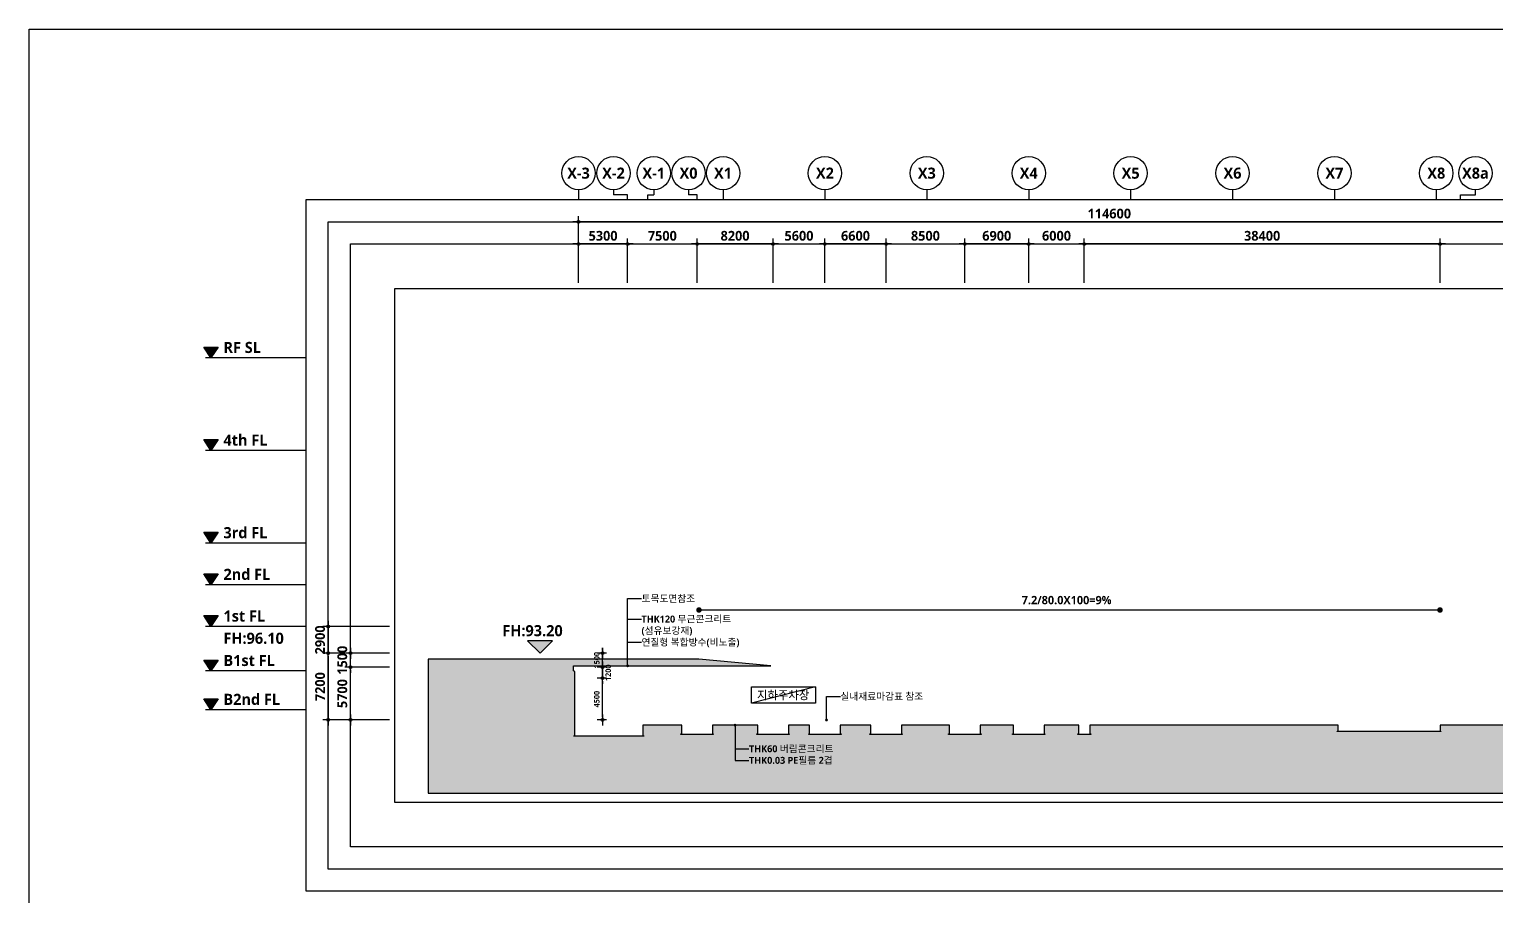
# Model space of a CAD drawing. Header units: millimetres. Extents: x 0 to 190005487, y 0 to 455456909.
# Drawn here: x 0 to 158296, y 84643 to 178200 of the extents above; entities that cross this region are included whole.
import ezdxf
from ezdxf.enums import TextEntityAlignment as Align

# ---------------------------------------------------------------- set-up
doc = ezdxf.new("R2010")
doc.units = ezdxf.units.MM
doc.header["$LTSCALE"] = 400
doc.header["$MEASUREMENT"] = 0
doc.header["$PDSIZE"] = -10
doc.layers.get('0').update_dxf_attribs({"linetype": 'CONTINUOUS'})
doc.layers.get('Defpoints').update_dxf_attribs({"color": 153, "linetype": 'CONTINUOUS'})
for name, color, linetype in [('A-ANNO-GRA1', 7, 'CONTINUOUS'), ('A-ANNO-TEXT1', 7, 'CONTINUOUS'), ('A-ANNO-TEXT2', 3, 'CONTINUOUS'), ('A-ST-AXIS-BUB', 7, 'CONTINUOUS'), ('A-ST-AXIS-DIM', 7, 'CONTINUOUS'), ('AA-XXXX-TXT2', 3, 'CONTINUOUS'), ('elev', 8, 'CONTINUOUS'), ('X-SEC-종$0$A-ST-AXIS-BUB', 7, 'CONTINUOUS')]:
    doc.layers.add(name, color=color, linetype=linetype)
doc.layers.add('Defpoint', color=161, linetype='CONTINUOUS', plot=False)
doc.styles.add('SH_대대리576', font='NanumGothicBold.ttf')
doc.dimstyles.new('SHP 100', dxfattribs={"dimscale": 300, "dimtxt": 2, "dimasz": 1, "dimexe": 2, "dimexo": 2, "dimgap": 1, "dimtad": 1, "dimdec": 0, "dimzin": 0, "dimdsep": 46, "dimtxsty": 'SH_대대리576', "dimblk": 'DIMDOT', "dimcen": 0.09, "dimclrt": 3, "dimadec": 0, "dimazin": 1, "dimtfac": 1, "dimtdec": 0, "dimtix": 1, "dimtmove": 2, "dimatfit": 0, "dimldrblk": 'DIMDOT', "dimfxl": 1, "dimtfillclr": 3, "dimtolj": 1, "dimtzin": 0, "dimarcsym": 0})
doc.dimstyles.new('SHP 600', dxfattribs={"dimscale": 300, "dimtxt": 3.5, "dimasz": 1, "dimexe": 2, "dimexo": 2, "dimgap": 1, "dimtad": 1, "dimdec": 0, "dimzin": 0, "dimdsep": 46, "dimtxsty": 'SH_대대리576', "dimblk": 'DIMDOT', "dimcen": 0.09, "dimclrd": 256, "dimclre": 256, "dimclrt": 3, "dimadec": 0, "dimazin": 1, "dimtfac": 1, "dimtdec": 0, "dimtix": 1, "dimtmove": 2, "dimatfit": 0, "dimldrblk": 'DIMDOT', "dimfxl": 1, "dimtfillclr": 3, "dimtolj": 1, "dimtzin": 0, "dimlwd": -1, "dimlwe": -1, "dimarcsym": 0})

# ---------------------------------------------------------------- blocks, each defined once
blk = doc.blocks.new('DIMDOT')
at = {"color": 0}
blk.add_line((-2, 0), (2, 0), dxfattribs=at)
for radius in [0.5, 0.25]:
    blk.add_circle((0, 0), radius, dxfattribs=at)
blk = doc.blocks.new('*D1411')
at = {"layer": 'A-ST-AXIS-DIM'}
for p, q in [((59287, 150817), (59287, 158017)), ((173587, 157417), (59587, 157417)), ((173887, 150817), (173887, 158017))]:
    blk.add_line(p, q, dxfattribs=at)
at = {"layer": 'Defpoints', "color": 0}
for p in [(59287, 157417), (59287, 150217), (173887, 150217)]:
    blk.add_point(p, dxfattribs=at)
at = {"layer": 'A-ST-AXIS-DIM', "linetype": 'ByBlock', "xscale": 300, "yscale": 300, "zscale": 300, "rotation": 180}
blk.add_blockref('DIMDOT', (59287, 157417), dxfattribs=at)
at = {"layer": 'A-ST-AXIS-DIM', "linetype": 'ByBlock', "xscale": 300, "yscale": 300, "zscale": 300}
blk.add_blockref('DIMDOT', (173887, 157417), dxfattribs=at)
at = {"layer": 'A-ST-AXIS-DIM', "color": 3, "insert": (116587, 158297), "char_height": 1050, "attachment_point": 5, "style": 'SH_대대리576'}
blk.add_mtext('\\A1;114600', dxfattribs=at)
blk = doc.blocks.new('*D1412')
at = {"layer": 'A-ST-AXIS-DIM'}
for p, q in [((59287, 150817), (59287, 155617)), ((64587, 150817), (64587, 155617)), ((64287, 155017), (59587, 155017))]:
    blk.add_line(p, q, dxfattribs=at)
at = {"layer": 'Defpoints', "color": 0}
for p in [(59287, 155017), (59287, 150217), (64587, 150217)]:
    blk.add_point(p, dxfattribs=at)
at = {"layer": 'A-ST-AXIS-DIM', "linetype": 'ByBlock', "xscale": 300, "yscale": 300, "zscale": 300, "rotation": 180}
blk.add_blockref('DIMDOT', (59287, 155017), dxfattribs=at)
at = {"layer": 'A-ST-AXIS-DIM', "linetype": 'ByBlock', "xscale": 300, "yscale": 300, "zscale": 300}
blk.add_blockref('DIMDOT', (64587, 155017), dxfattribs=at)
at = {"layer": 'A-ST-AXIS-DIM', "color": 3, "insert": (61937, 155897), "char_height": 1050, "attachment_point": 5, "style": 'SH_대대리576'}
blk.add_mtext('\\A1;5300', dxfattribs=at)
blk = doc.blocks.new('X-SEC-종$0$A-ST-AXIS-BUB-1')
at = {"layer": 'A-ST-AXIS-BUB'}
blk.add_line((0, 350), (0, 0), dxfattribs=at)
blk.add_circle((0, 950), 600, dxfattribs=at)
blk = doc.blocks.new('*D1413')
at = {"layer": 'A-ST-AXIS-DIM'}
for p, q in [((80287, 150817), (80287, 155617)), ((85887, 150817), (85887, 155617)), ((80587, 155017), (85587, 155017))]:
    blk.add_line(p, q, dxfattribs=at)
at = {"layer": 'Defpoints', "color": 0}
for p in [(85887, 155017), (80287, 150217), (85887, 150217)]:
    blk.add_point(p, dxfattribs=at)
at = {"layer": 'A-ST-AXIS-DIM', "linetype": 'ByBlock', "xscale": 300, "yscale": 300, "zscale": 300, "rotation": 180}
blk.add_blockref('DIMDOT', (80287, 155017), dxfattribs=at)
at = {"layer": 'A-ST-AXIS-DIM', "linetype": 'ByBlock', "xscale": 300, "yscale": 300, "zscale": 300}
blk.add_blockref('DIMDOT', (85887, 155017), dxfattribs=at)
at = {"layer": 'A-ST-AXIS-DIM', "color": 3, "insert": (83087, 155897), "char_height": 1050, "attachment_point": 5, "style": 'SH_대대리576'}
blk.add_mtext('\\A1;5600', dxfattribs=at)
blk = doc.blocks.new('*D1471')
at = {"layer": 'A-ST-AXIS-DIM'}
for p, q in [((38868, 110817), (34068, 110817)), ((34668, 111117), (34668, 111417)), ((34668, 109317), (34668, 110817)), ((38868, 109317), (34068, 109317)), ((34668, 109017), (34668, 108717))]:
    blk.add_line(p, q, dxfattribs=at)
at = {"layer": 'Defpoints', "color": 0}
for p in [(34668, 110817), (39468, 110817), (39468, 109317)]:
    blk.add_point(p, dxfattribs=at)
at = {"layer": 'A-ST-AXIS-DIM', "linetype": 'ByBlock', "xscale": 300, "yscale": 300, "zscale": 300}
for p, rotation in [((34668, 110817), 270), ((34668, 109317), 90)]:
    blk.add_blockref('DIMDOT', p, dxfattribs=dict(at, rotation=rotation))
at = {"layer": 'A-ST-AXIS-DIM', "color": 3, "insert": (33791, 110067), "char_height": 1050, "attachment_point": 5, "rotation": 90, "style": 'SH_대대리576'}
blk.add_mtext('\\A1;1500', dxfattribs=at)
blk = doc.blocks.new('*D1486')
at = {"layer": 'A-ST-AXIS-DIM'}
for p, q in [((32268, 114017), (32268, 114317)), ((38868, 113717), (31668, 113717)), ((32268, 113717), (32268, 110817)), ((38868, 110817), (31668, 110817)), ((32268, 110517), (32268, 110217))]:
    blk.add_line(p, q, dxfattribs=at)
at = {"layer": 'Defpoints', "color": 0}
for p in [(39468, 113717), (32268, 110817), (39468, 110817)]:
    blk.add_point(p, dxfattribs=at)
at = {"layer": 'A-ST-AXIS-DIM', "linetype": 'ByBlock', "xscale": 300, "yscale": 300, "zscale": 300}
for p, rotation in [((32268, 113717), 270), ((32268, 110817), 90)]:
    blk.add_blockref('DIMDOT', p, dxfattribs=dict(at, rotation=rotation))
at = {"layer": 'A-ST-AXIS-DIM', "color": 3, "insert": (31388, 112267), "char_height": 1050, "attachment_point": 5, "rotation": 90, "style": 'SH_대대리576'}
blk.add_mtext('\\A1;2900', dxfattribs=at)
blk = doc.blocks.new('Level - GL_Architecture-538196-단면도-1')
at = {"layer": 'A-ST-AXIS-DIM'}
blk.add_hatch(color=256, dxfattribs=at).paths.add_polyline_path([(-50936, 1188), (-50144, 0), (-49352, 1188)], flags=0)
for p, q in [((-50936, 1188), (-49352, 1188)), ((-50144, 0), (-50936, 1188)), ((-49352, 1188), (-50144, 0)), ((-39756, 0), (-50744, 0))]:
    blk.add_line(p, q, dxfattribs=at)
blk = doc.blocks.new('*D1567')
at = {"layer": 'A-ST-AXIS-DIM'}
for p, q in [((38868, 110817), (31668, 110817)), ((32268, 110517), (32268, 103917)), ((38868, 103617), (31668, 103617))]:
    blk.add_line(p, q, dxfattribs=at)
at = {"layer": 'Defpoints', "color": 0}
for p in [(39468, 110817), (32268, 103617), (39468, 103617)]:
    blk.add_point(p, dxfattribs=at)
at = {"layer": 'A-ST-AXIS-DIM', "linetype": 'ByBlock', "xscale": 300, "yscale": 300, "zscale": 300}
for p, rotation in [((32268, 110817), 90), ((32268, 103617), 270)]:
    blk.add_blockref('DIMDOT', p, dxfattribs=dict(at, rotation=rotation))
at = {"layer": 'A-ST-AXIS-DIM', "color": 3, "insert": (31391, 107217), "char_height": 1050, "attachment_point": 5, "rotation": 90, "style": 'SH_대대리576'}
blk.add_mtext('\\A1;7200', dxfattribs=at)
blk = doc.blocks.new('*D6023')
at = {"layer": 'A-ST-AXIS-DIM'}
for p, q in [((64587, 150817), (64587, 155617)), ((72087, 150817), (72087, 155617)), ((64887, 155017), (71787, 155017))]:
    blk.add_line(p, q, dxfattribs=at)
at = {"layer": 'Defpoints', "color": 0}
for p in [(72087, 155017), (64587, 150217), (72087, 150217)]:
    blk.add_point(p, dxfattribs=at)
at = {"layer": 'A-ST-AXIS-DIM', "linetype": 'ByBlock', "xscale": 300, "yscale": 300, "zscale": 300, "rotation": 180}
blk.add_blockref('DIMDOT', (64587, 155017), dxfattribs=at)
at = {"layer": 'A-ST-AXIS-DIM', "linetype": 'ByBlock', "xscale": 300, "yscale": 300, "zscale": 300}
blk.add_blockref('DIMDOT', (72087, 155017), dxfattribs=at)
at = {"layer": 'A-ST-AXIS-DIM', "color": 3, "insert": (68337, 155895), "char_height": 1050, "attachment_point": 5, "style": 'SH_대대리576'}
blk.add_mtext('\\A1;7500', dxfattribs=at)
blk = doc.blocks.new('*D6024')
at = {"layer": 'A-ST-AXIS-DIM'}
for p, q in [((72087, 150817), (72087, 155617)), ((80287, 150817), (80287, 155617)), ((79987, 155017), (72387, 155017))]:
    blk.add_line(p, q, dxfattribs=at)
at = {"layer": 'Defpoints', "color": 0}
for p in [(72087, 155017), (72087, 150217), (80287, 150217)]:
    blk.add_point(p, dxfattribs=at)
at = {"layer": 'A-ST-AXIS-DIM', "linetype": 'ByBlock', "xscale": 300, "yscale": 300, "zscale": 300, "rotation": 180}
blk.add_blockref('DIMDOT', (72087, 155017), dxfattribs=at)
at = {"layer": 'A-ST-AXIS-DIM', "linetype": 'ByBlock', "xscale": 300, "yscale": 300, "zscale": 300}
blk.add_blockref('DIMDOT', (80287, 155017), dxfattribs=at)
at = {"layer": 'A-ST-AXIS-DIM', "color": 3, "insert": (76187, 155897), "char_height": 1050, "attachment_point": 5, "style": 'SH_대대리576'}
blk.add_mtext('\\A1;8200', dxfattribs=at)
blk = doc.blocks.new('*D6025')
at = {"layer": 'A-ST-AXIS-DIM'}
for p, q in [((85887, 150817), (85887, 155617)), ((92487, 150817), (92487, 155617)), ((92187, 155017), (86187, 155017))]:
    blk.add_line(p, q, dxfattribs=at)
at = {"layer": 'Defpoints', "color": 0}
for p in [(85887, 155017), (85887, 150217), (92487, 150217)]:
    blk.add_point(p, dxfattribs=at)
at = {"layer": 'A-ST-AXIS-DIM', "linetype": 'ByBlock', "xscale": 300, "yscale": 300, "zscale": 300, "rotation": 180}
blk.add_blockref('DIMDOT', (85887, 155017), dxfattribs=at)
at = {"layer": 'A-ST-AXIS-DIM', "linetype": 'ByBlock', "xscale": 300, "yscale": 300, "zscale": 300}
blk.add_blockref('DIMDOT', (92487, 155017), dxfattribs=at)
at = {"layer": 'A-ST-AXIS-DIM', "color": 3, "insert": (89187, 155897), "char_height": 1050, "attachment_point": 5, "style": 'SH_대대리576'}
blk.add_mtext('\\A1;6600', dxfattribs=at)
blk = doc.blocks.new('*D6026')
at = {"layer": 'A-ST-AXIS-DIM'}
for p, q in [((92487, 150817), (92487, 155617)), ((100987, 150817), (100987, 155617)), ((92787, 155017), (100687, 155017))]:
    blk.add_line(p, q, dxfattribs=at)
at = {"layer": 'Defpoints', "color": 0}
for p in [(100987, 155017), (92487, 150217), (100987, 150217)]:
    blk.add_point(p, dxfattribs=at)
at = {"layer": 'A-ST-AXIS-DIM', "linetype": 'ByBlock', "xscale": 300, "yscale": 300, "zscale": 300, "rotation": 180}
blk.add_blockref('DIMDOT', (92487, 155017), dxfattribs=at)
at = {"layer": 'A-ST-AXIS-DIM', "linetype": 'ByBlock', "xscale": 300, "yscale": 300, "zscale": 300}
blk.add_blockref('DIMDOT', (100987, 155017), dxfattribs=at)
at = {"layer": 'A-ST-AXIS-DIM', "color": 3, "insert": (96737, 155897), "char_height": 1050, "attachment_point": 5, "style": 'SH_대대리576'}
blk.add_mtext('\\A1;8500', dxfattribs=at)
blk = doc.blocks.new('*D6027')
at = {"layer": 'A-ST-AXIS-DIM'}
for p, q in [((100987, 150817), (100987, 155617)), ((107887, 150817), (107887, 155617)), ((107587, 155017), (101287, 155017))]:
    blk.add_line(p, q, dxfattribs=at)
at = {"layer": 'Defpoints', "color": 0}
for p in [(100987, 155017), (100987, 150217), (107887, 150217)]:
    blk.add_point(p, dxfattribs=at)
at = {"layer": 'A-ST-AXIS-DIM', "linetype": 'ByBlock', "xscale": 300, "yscale": 300, "zscale": 300, "rotation": 180}
blk.add_blockref('DIMDOT', (100987, 155017), dxfattribs=at)
at = {"layer": 'A-ST-AXIS-DIM', "linetype": 'ByBlock', "xscale": 300, "yscale": 300, "zscale": 300}
blk.add_blockref('DIMDOT', (107887, 155017), dxfattribs=at)
at = {"layer": 'A-ST-AXIS-DIM', "color": 3, "insert": (104437, 155897), "char_height": 1050, "attachment_point": 5, "style": 'SH_대대리576'}
blk.add_mtext('\\A1;6900', dxfattribs=at)
blk = doc.blocks.new('*D6028')
at = {"layer": 'A-ST-AXIS-DIM'}
for p, q in [((107887, 150817), (107887, 155617)), ((113887, 150817), (113887, 155617)), ((108187, 155017), (113587, 155017))]:
    blk.add_line(p, q, dxfattribs=at)
at = {"layer": 'Defpoints', "color": 0}
for p in [(113887, 155017), (107887, 150217), (113887, 150217)]:
    blk.add_point(p, dxfattribs=at)
at = {"layer": 'A-ST-AXIS-DIM', "linetype": 'ByBlock', "xscale": 300, "yscale": 300, "zscale": 300, "rotation": 180}
blk.add_blockref('DIMDOT', (107887, 155017), dxfattribs=at)
at = {"layer": 'A-ST-AXIS-DIM', "linetype": 'ByBlock', "xscale": 300, "yscale": 300, "zscale": 300}
blk.add_blockref('DIMDOT', (113887, 155017), dxfattribs=at)
at = {"layer": 'A-ST-AXIS-DIM', "color": 3, "insert": (110887, 155897), "char_height": 1050, "attachment_point": 5, "style": 'SH_대대리576'}
blk.add_mtext('\\A1;6000', dxfattribs=at)
blk = doc.blocks.new('*D6029')
at = {"layer": 'A-ST-AXIS-DIM'}
for p, q in [((113887, 150817), (113887, 155617)), ((152287, 150817), (152287, 155617)), ((151987, 155017), (114187, 155017))]:
    blk.add_line(p, q, dxfattribs=at)
at = {"layer": 'Defpoints', "color": 0}
for p in [(113887, 155017), (113887, 150217), (152287, 150217)]:
    blk.add_point(p, dxfattribs=at)
at = {"layer": 'A-ST-AXIS-DIM', "linetype": 'ByBlock', "xscale": 300, "yscale": 300, "zscale": 300, "rotation": 180}
blk.add_blockref('DIMDOT', (113887, 155017), dxfattribs=at)
at = {"layer": 'A-ST-AXIS-DIM', "linetype": 'ByBlock', "xscale": 300, "yscale": 300, "zscale": 300}
blk.add_blockref('DIMDOT', (152287, 155017), dxfattribs=at)
at = {"layer": 'A-ST-AXIS-DIM', "color": 3, "insert": (133087, 155897), "char_height": 1050, "attachment_point": 5, "style": 'SH_대대리576'}
blk.add_mtext('\\A1;38400', dxfattribs=at)
blk = doc.blocks.new('*D6030')
at = {"layer": 'A-ST-AXIS-DIM'}
for p, q in [((152287, 150817), (152287, 155617)), ((173887, 150817), (173887, 155617)), ((152587, 155017), (173587, 155017))]:
    blk.add_line(p, q, dxfattribs=at)
at = {"layer": 'Defpoints', "color": 0}
for p in [(173887, 155017), (152287, 150217), (173887, 150217)]:
    blk.add_point(p, dxfattribs=at)
at = {"layer": 'A-ST-AXIS-DIM', "linetype": 'ByBlock', "xscale": 300, "yscale": 300, "zscale": 300, "rotation": 180}
blk.add_blockref('DIMDOT', (152287, 155017), dxfattribs=at)
at = {"layer": 'A-ST-AXIS-DIM', "linetype": 'ByBlock', "xscale": 300, "yscale": 300, "zscale": 300}
blk.add_blockref('DIMDOT', (173887, 155017), dxfattribs=at)
at = {"layer": 'A-ST-AXIS-DIM', "color": 3, "insert": (163087, 155897), "char_height": 1050, "attachment_point": 5, "style": 'SH_대대리576'}
blk.add_mtext('\\A1;21600', dxfattribs=at)
blk = doc.blocks.new('G$CBA52A250')
at = {"layer": 'A-ST-AXIS-BUB'}
for p, q in [((1177, 0), (1177, 525)), ((1177, 525), (1800, 525)), ((1800, 1050), (1800, 525))]:
    blk.add_line(p, q, dxfattribs=at)
blk.add_circle((1800, 2850), 1800, dxfattribs=at)
blk = doc.blocks.new('A-ST-AXIS-BUB-2')
at = {"layer": 'X-SEC-종$0$A-ST-AXIS-BUB'}
blk.add_line((1800, 1050, -103000), (1800, 525, -103000), dxfattribs=at)
at = {"layer": 'X-SEC-종$0$A-ST-AXIS-BUB', "elevation": -103000}
blk.add_lwpolyline([(3323, 0), (3323, 525), (1800, 525)], dxfattribs=at)
at = {"layer": 'X-SEC-종$0$A-ST-AXIS-BUB'}
blk.add_circle((1800, 2850, -103000), 1800, dxfattribs=at)
blk = doc.blocks.new('G$C1D72D447')
at = {"layer": 'X-SEC-종$0$A-ST-AXIS-BUB'}
blk.add_line((1800, 1050, -103000), (1800, 525, -103000), dxfattribs=at)
at = {"layer": 'X-SEC-종$0$A-ST-AXIS-BUB', "elevation": -103000}
blk.add_lwpolyline([(2723, 0), (2723, 525), (1800, 525)], dxfattribs=at)
at = {"layer": 'X-SEC-종$0$A-ST-AXIS-BUB'}
blk.add_circle((1800, 2850, -103000), 1800, dxfattribs=at)
blk = doc.blocks.new('*D6040')
at = {"color": 0, "lineweight": -2}
for p, q in [((62303, 108117), (61286, 108117)), ((61886, 103917), (61886, 107817)), ((62303, 103617), (61286, 103617))]:
    blk.add_line(p, q, dxfattribs=at)
at = {"layer": 'Defpoints', "color": 0}
for p in [(61886, 108117), (62903, 108117), (62903, 103617)]:
    blk.add_point(p, dxfattribs=at)
at = {"color": 0, "linetype": 'ByBlock', "lineweight": -2, "xscale": 300, "yscale": 300, "zscale": 300}
for p, rotation in [((61886, 108117), 90), ((61886, 103617), 270)]:
    blk.add_blockref('DIMDOT', p, dxfattribs=dict(at, rotation=rotation))
at = {"color": 3, "insert": (61256, 105867), "char_height": 600, "attachment_point": 5, "rotation": 90, "style": 'SH_대대리576'}
blk.add_mtext('\\A1;4500', dxfattribs=at)
blk = doc.blocks.new('*D6041')
at = {"color": 0, "lineweight": -2}
for p, q in [((62303, 109317), (61286, 109317)), ((61886, 109617), (61886, 109917)), ((61886, 109317), (61886, 108117)), ((62303, 108117), (61286, 108117)), ((61886, 107817), (61886, 107517))]:
    blk.add_line(p, q, dxfattribs=at)
at = {"layer": 'Defpoints', "color": 0}
for p in [(62903, 109317), (61886, 108117), (62903, 108117)]:
    blk.add_point(p, dxfattribs=at)
at = {"color": 0, "linetype": 'ByBlock', "lineweight": -2, "xscale": 300, "yscale": 300, "zscale": 300}
for p, rotation in [((61886, 109317), 270), ((61886, 108117), 90)]:
    blk.add_blockref('DIMDOT', p, dxfattribs=dict(at, rotation=rotation))
at = {"color": 3, "insert": (62492, 108717), "char_height": 600, "attachment_point": 5, "rotation": 90, "style": 'SH_대대리576'}
blk.add_mtext('\\A1;1200', dxfattribs=at)
blk = doc.blocks.new('*D6042')
at = {"color": 0, "lineweight": -2}
for p, q in [((62303, 110817), (61286, 110817)), ((61886, 111117), (61886, 111417)), ((61886, 109317), (61886, 110817)), ((62303, 109317), (61286, 109317)), ((61886, 109017), (61886, 108717))]:
    blk.add_line(p, q, dxfattribs=at)
at = {"layer": 'Defpoints', "color": 0}
for p in [(61886, 110817), (62903, 110817), (62903, 109317)]:
    blk.add_point(p, dxfattribs=at)
at = {"color": 0, "linetype": 'ByBlock', "lineweight": -2, "xscale": 300, "yscale": 300, "zscale": 300}
for p, rotation in [((61886, 110817), 270), ((61886, 109317), 90)]:
    blk.add_blockref('DIMDOT', p, dxfattribs=dict(at, rotation=rotation))
at = {"color": 3, "insert": (61256, 110067), "char_height": 600, "attachment_point": 5, "rotation": 90, "style": 'SH_대대리576'}
blk.add_mtext('\\A1;1500', dxfattribs=at)
blk = doc.blocks.new('*D6075')
at = {"layer": 'A-ST-AXIS-DIM'}
for p, q in [((38868, 109317), (34068, 109317)), ((34668, 103917), (34668, 109017)), ((38868, 103617), (34068, 103617))]:
    blk.add_line(p, q, dxfattribs=at)
at = {"layer": 'Defpoints', "color": 0}
for p in [(34668, 109317), (39468, 109317), (39468, 103617)]:
    blk.add_point(p, dxfattribs=at)
at = {"layer": 'A-ST-AXIS-DIM', "linetype": 'ByBlock', "xscale": 300, "yscale": 300, "zscale": 300}
for p, rotation in [((34668, 109317), 90), ((34668, 103617), 270)]:
    blk.add_blockref('DIMDOT', p, dxfattribs=dict(at, rotation=rotation))
at = {"layer": 'A-ST-AXIS-DIM', "color": 3, "insert": (33791, 106467), "char_height": 1050, "attachment_point": 5, "rotation": 90, "style": 'SH_대대리576'}
blk.add_mtext('\\A1;5700', dxfattribs=at)

msp = doc.modelspace()

# ---------------------------------------------------------------- hatches: boundary and pattern name
at = {"transparency": 33554687}
h = msp.add_hatch(color=256, dxfattribs=at)
h.dxf.hatch_style = 1
h.paths.add_polyline_path([(56484.1, 112167.4), (53784.1, 112167.4), (55134.1, 110817.4)])
at = {"layer": 'elev', "transparency": 33554687}
h = msp.add_hatch(color=256, dxfattribs=at)
h.dxf.hatch_style = 1
h.paths.add_polyline_path([(43039.3, 95717.4), (192988.5, 95717.4), (192988.5, 112174.8), (190887.3, 111617.4), (187557.3, 110617.4), (184827.3, 109617.4), (181777.3, 108617.4), (178749.3, 108617.4), (177733.3, 109617.4), (175251.7, 109617.4), (175251.7, 109117.4), (174251.7, 109117.4), (174251.7, 102417.4), (169451.7, 102417.4), (169451.7, 100917.4), (167951.7, 100917.4), (167951.7, 102417.4), (165951.7, 102417.4), (165951.7, 103057.4), (152287.3, 103057.4), (152287.3, 102417.4), (152387.3, 102417.4), (152387.3, 102357.4), (141187.3, 102357.4), (141187.3, 102417.4), (141287.3, 102417.4), (141287.3, 103057.4), (114487.3, 103057.4), (114487.3, 102117.4), (114587.3, 102117.4), (114587.3, 102057.4), (113187.3, 102057.4), (113187.3, 102117.4), (113287.3, 102117.4), (113287.3, 103057.4), (109537.3, 103057.4), (109537.3, 102117.4), (109637.3, 102117.4), (109637.3, 102057.4), (106137.3, 102057.4), (106137.3, 102117.4), (106237.3, 102117.4), (106237.3, 103057.4), (102637.3, 103057.4), (102637.3, 102117.4), (102737.3, 102117.4), (102737.3, 102057.4), (99237.3, 102057.4), (99237.3, 102117.4), (99337.3, 102117.4), (99337.3, 103057.4), (94137.3, 103057.4), (94137.3, 102117.4), (94237.3, 102117.4), (94237.3, 102057.4), (90737.3, 102057.4), (90737.3, 102117.4), (90837.3, 102117.4), (90837.3, 103057.4), (87537.3, 103057.4), (87537.3, 102117.4), (87637.3, 102117.4), (87637.3, 102057.4), (84137.3, 102057.4), (84137.3, 102117.4), (84237.3, 102117.4), (84237.3, 103057.4), (81937.3, 103057.4), (81937.3, 102117.4), (82037.3, 102117.4), (82037.3, 102057.4), (78537.3, 102057.4), (78537.3, 102117.4), (78637.3, 102117.4), (78637.3, 103057.4), (73737.3, 103057.4), (73737.3, 102117.4), (73837.3, 102117.4), (73837.3, 102057.4), (70337.3, 102057.4), (70337.3, 102117.4), (70437.3, 102117.4), (70437.3, 103057.4), (66237.3, 103057.4), (66237.3, 101917.4), (66337.3, 101917.4), (66337.3, 101857.4), (58787.3, 101857.4), (58787.3, 101917.4), (58887.3, 101917.4), (58887.3, 108867.4), (58757.3, 108917.4), (58757.3, 109467.4), (80035.9, 109467.4), (72258.1, 110167.4), (43039.3, 110167.4)])

# ---------------------------------------------------------------- linework, layer by layer
msp.add_line((72287.3, 115494.4), (152287.3, 115494.4))
at = {"const_width": 300}
for points in [[(72137.3, 115494.4, 1), (72437.3, 115494.4, 1)], [(152137.3, 115494.4, 1), (152437.3, 115494.4, 1)]]:
    msp.add_lwpolyline(points, format="xyb", close=True, dxfattribs=at)
msp.add_lwpolyline([(56484.1, 112167.4), (53784.1, 112167.4), (55134.1, 110817.4)], close=True)
at = {"layer": 'A-ANNO-GRA1'}
for points in [[(64587.3, 109467.4), (64587.3, 116734.1)], [(64587.3, 116734.1), (66087.3, 116734.1)], [(64587.3, 114517.4), (66087.3, 114517.4)], [(64587.3, 112017.4), (66087.3, 112017.4)], [(86056.4, 103617.4), (86056.4, 106167.4)], [(86056.4, 106167.4), (87556.4, 106167.4)], [(76187.3, 103057.4), (76187.3, 99257.4)], [(76187.3, 100507.4), (77687.3, 100507.4)], [(76187.3, 99257.4), (77687.3, 99257.4)]]:
    msp.add_lwpolyline(points, dxfattribs=at)
at = {"layer": 'A-ANNO-GRA1', "const_width": 150}
for points in [[(64512.3, 109467.4, -1), (64662.3, 109467.4, -1)], [(76112.3, 103057.4, 1), (76262.3, 103057.4, 1)], [(85981.4, 103617.4, -1), (86131.4, 103617.4, -1)]]:
    msp.add_lwpolyline(points, format="xyb", close=True, dxfattribs=at)
at = {"layer": 'A-ANNO-GRA1'}
msp.add_lwpolyline([(77956.8, 107200), (84856.8, 107200), (84856.8, 105450), (77956.8, 105450)], close=True, dxfattribs=at)
at = {"layer": 'A-ST-AXIS-BUB'}
msp.add_lwpolyline([(154487.3, 159817.4), (154487.3, 160342.4), (156110.2, 160342.4), (156110.2, 160867.4)], dxfattribs=at)
msp.add_circle((156110.2, 162667.4), 1800, dxfattribs=at)
at = {"layer": 'Defpoint'}
msp.add_line((84856.8, 107200), (77956.8, 105450), dxfattribs=at)
for points in [[(0, 178200), (252000, 178200), (252000, 0), (0, 0)], [(0, 178200), (252000, 178200), (252000, 0), (0, 0)], [(29867.9, 159817.4), (202588.5, 159817.4), (202588.5, 85117.4), (29867.9, 85117.4)], [(32267.9, 157417.4), (200188.5, 157417.4), (200188.5, 87517.4), (32267.9, 87517.4)], [(34667.9, 155017.4), (197788.5, 155017.4), (197788.5, 89917.4), (34667.9, 89917.4)], [(39467.9, 150217.4), (192988.5, 150217.4), (192988.5, 94717.4), (39467.9, 94717.4)]]:
    msp.add_lwpolyline(points, close=True, dxfattribs=at)
at = {"layer": 'elev'}
msp.add_lwpolyline([(165951.7, 103057.4), (152287.3, 103057.4), (152287.3, 102417.4), (152387.3, 102417.4), (152387.3, 102357.4), (141187.3, 102357.4), (141187.3, 102417.4), (141287.3, 102417.4), (141287.3, 103057.4), (114487.3, 103057.4), (114487.3, 102117.4), (114587.3, 102117.4), (114587.3, 102057.4), (113187.3, 102057.4), (113187.3, 102117.4), (113287.3, 102117.4), (113287.3, 103057.4), (109537.3, 103057.4), (109537.3, 102117.4), (109637.3, 102117.4), (109637.3, 102057.4), (106137.3, 102057.4), (106137.3, 102117.4), (106237.3, 102117.4), (106237.3, 103057.4), (102637.3, 103057.4), (102637.3, 102117.4), (102737.3, 102117.4), (102737.3, 102057.4), (99237.3, 102057.4), (99237.3, 102117.4), (99337.3, 102117.4), (99337.3, 103057.4), (94137.3, 103057.4), (94137.3, 102117.4), (94237.3, 102117.4), (94237.3, 102057.4), (90737.3, 102057.4), (90737.3, 102117.4), (90837.3, 102117.4), (90837.3, 103057.4), (87537.3, 103057.4), (87537.3, 102117.4), (87637.3, 102117.4), (87637.3, 102057.4), (84137.3, 102057.4), (84137.3, 102117.4), (84237.3, 102117.4), (84237.3, 103057.4), (81937.3, 103057.4), (81937.3, 102117.4), (82037.3, 102117.4), (82037.3, 102057.4), (78537.3, 102057.4), (78537.3, 102117.4), (78637.3, 102117.4), (78637.3, 103057.4), (73737.3, 103057.4), (73737.3, 102117.4), (73837.3, 102117.4), (73837.3, 102057.4), (70337.3, 102057.4), (70337.3, 102117.4), (70437.3, 102117.4), (70437.3, 103057.4), (66237.3, 103057.4), (66237.3, 101917.4), (66337.3, 101917.4), (66337.3, 101857.4), (58787.3, 101857.4), (58787.3, 101917.4), (58887.3, 101917.4), (58887.3, 108867.4), (58757.3, 108917.4), (58757.3, 109467.4), (80035.9, 109467.4), (72258.1, 110167.4), (43039.3, 110167.4), (43039.3, 95717.4), (192988.5, 95717.4)], dxfattribs=at)

# ---------------------------------------------------------------- block references
msp.add_blockref('G$CBA52A250', (65610.2, 159817.4, 103000))
at = {"layer": 'A-ST-AXIS-BUB', "xscale": 3, "yscale": 3, "zscale": 3}
msp.add_blockref('X-SEC-종$0$A-ST-AXIS-BUB-1', (59287.3, 159817.4), dxfattribs=at)
at = {"layer": 'A-ST-AXIS-BUB'}
for name, p in [('A-ST-AXIS-BUB-2', (61264.4, 159817.4, 103000)), ('G$C1D72D447', (69364.4, 159817.4, 103000))]:
    msp.add_blockref(name, p, dxfattribs=at)
at = {"layer": 'A-ST-AXIS-DIM', "xscale": 0.9876543209876538, "yscale": 0.9876543209876538, "zscale": 0.9876543209876538}
for p in [(69132.8, 142717.4), (69132.8, 142717.4), (69132.8, 132717.4), (69132.8, 132717.4), (69132.8, 122717.4), (69132.8, 122717.4), (69132.8, 118217.4), (69132.8, 118217.4), (69132.8, 113717.4), (69132.8, 113717.4), (69132.8, 108917.4), (69132.8, 108917.4), (69132.8, 104717.4), (69132.8, 104717.4)]:
    msp.add_blockref('Level - GL_Architecture-538196-단면도-1', p, dxfattribs=at)
at = {"layer": 'X-SEC-종$0$A-ST-AXIS-BUB', "xscale": 3, "yscale": 3, "zscale": 3}
for p in [(74887.3, 159817.4), (85887.3, 159817.4), (96887.3, 159817.4), (107887.3, 159817.4), (118887.3, 159817.4), (129887.3, 159817.4), (140887.3, 159817.4), (151887.3, 159817.4)]:
    msp.add_blockref('X-SEC-종$0$A-ST-AXIS-BUB-1', p, dxfattribs=at)

# ---------------------------------------------------------------- texts
at = {"layer": 'A-ANNO-TEXT1', "style": 'SH_대대리576'}
for s, p in [('X-3', (59287.3, 162667.4)), ('X-2', (63064.4, 162667.4, 103000)), ('X-1', (67410.2, 162667.4, 103000)), ('X0', (71164.4, 162667.4, 103000)), ('X1', (74887.3, 162667.4)), ('X2', (85887.3, 162667.4)), ('X3', (96887.3, 162667.4)), ('X4', (107887.3, 162667.4)), ('X5', (118887.3, 162667.4)), ('X6', (129887.3, 162667.4)), ('X7', (140887.3, 162667.4)), ('X8', (151887.3, 162667.4)), ('X8a', (156110.2, 162667.4))]:
    msp.add_text(s, height=1200, dxfattribs=at).set_placement(p, align=Align.MIDDLE_CENTER)
for s, p in [('RF SL', (20955.2, 143243.3)), ('4th FL', (20955.2, 133243.3)), ('3rd FL', (20955.2, 123243.3)), ('2nd FL', (20955.2, 118743.3)), ('1st FL', (20955.2, 114243.3)), ('FH:96.10', (20955.2, 111843.3)), ('B1st FL', (20955.2, 109443.3)), ('B2nd FL', (20955.2, 105243.3))]:
    msp.add_text(s, height=1200, dxfattribs=at).set_placement(p)
for s, p in [('토목도면참조', (66087.3, 116734.1)), ('THK120 무근콘크리트', (66087.3, 114517.4)), ('(섬유보강재)', (66087.3, 113267.4)), ('연질형 복합방수(비노출)', (66087.3, 112017.4)), ('실내재료마감표 참조', (87556.4, 106167.4)), ('THK60 버림콘크리트', (77687.3, 100507.4)), ('THK0.03 PE필름 2겹', (77687.3, 99257.4))]:
    msp.add_text(s, height=750, dxfattribs=at).set_placement(p, align=Align.MIDDLE_LEFT)
at = {"layer": 'A-ANNO-TEXT2', "style": 'SH_대대리576'}
for s, p in [('7.2/80.0X100=9%%%', (111975.6, 116562.7)), ('지하주차장', (81377, 106317.4))]:
    msp.add_text(s, height=900, dxfattribs=at).set_placement(p, align=Align.MIDDLE)
at = {"layer": 'AA-XXXX-TXT2', "style": 'SH_대대리576'}
msp.add_text('FH:93.20', height=1200, dxfattribs=at).set_placement((51060.5, 112662.6))

# ---------------------------------------------------------------- dimensions: what is measured, and where the dimension line sits
for base, p1, p2, picture, middle in [((61885.8, 110817.4), (62902.6, 109317.4), (62902.6, 110817.4), '*D6042', (61256, 110067.4)), ((61885.8, 108117.4), (62902.6, 103617.4), (62902.6, 108117.4), '*D6040', (61256, 105867.4))]:
    dim = msp.add_linear_dim(base=base, p1=p1, p2=p2, angle=270, dimstyle='SHP 100')
    dim.commit()
    dim.dimension.update_dxf_attribs({"geometry": picture, "text_midpoint": middle})
dim = msp.add_linear_dim(base=(61885.8, 108117.4), p1=(62902.6, 109317.4), p2=(62902.6, 108117.4), angle=90, dimstyle='SHP 100')
dim.commit()
dim.dimension.update_dxf_attribs({"geometry": '*D6041', "text_midpoint": (62491.5, 108717.4), "dimtype": 160})
at = {"layer": 'A-ST-AXIS-DIM'}
dim = msp.add_linear_dim(base=(59287.3, 157417.4), p1=(173887.3, 150217.4), p2=(59287.3, 150217.4), dimstyle='SHP 600', override={"dimtxsty": 'SH_대대리576', "dimldrblk": 'DIMDOT'}, dxfattribs=at)
dim.commit()
dim.dimension.update_dxf_attribs({"geometry": '*D1411', "text_midpoint": (116587.3, 158296.9)})
dim = msp.add_linear_dim(base=(59287.3, 155017.4), p1=(64587.3, 150217.4), p2=(59287.3, 150217.4), dimstyle='SHP 600', dxfattribs=at)
dim.commit()
dim.dimension.update_dxf_attribs({"geometry": '*D1412', "text_midpoint": (61937.3, 155896.9)})
for base, p1, p2, angle, picture, middle in [((72087.3, 155017.4), (64587.3, 150217.4), (72087.3, 150217.4), 180, '*D6023', (68337.3, 155894.6)), ((72087.3, 155017.4), (80287.3, 150217.4), (72087.3, 150217.4), 0, '*D6024', (76187.3, 155896.9)), ((85887.3, 155017.4), (80287.3, 150217.4), (85887.3, 150217.4), 180, '*D1413', (83087.3, 155896.9)), ((85887.3, 155017.4), (92487.3, 150217.4), (85887.3, 150217.4), 0, '*D6025', (89187.3, 155896.9)), ((100987.3, 155017.4), (92487.3, 150217.4), (100987.3, 150217.4), 180, '*D6026', (96737.3, 155896.9)), ((100987.3, 155017.4), (107887.3, 150217.4), (100987.3, 150217.4), 0, '*D6027', (104437.3, 155896.9)), ((113887.3, 155017.4), (107887.3, 150217.4), (113887.3, 150217.4), 180, '*D6028', (110887.3, 155896.9)), ((113887.3, 155017.4), (152287.3, 150217.4), (113887.3, 150217.4), 0, '*D6029', (133087.3, 155896.9)), ((173887.3, 155017.4), (152287.3, 150217.4), (173887.3, 150217.4), 180, '*D6030', (163087.3, 155896.9)), ((32267.9, 110817.4), (39467.9, 113717.4), (39467.9, 110817.4), 90, '*D1486', (31388.4, 112267.4)), ((32267.9, 103617.4), (39467.9, 110817.4), (39467.9, 103617.4), 90, '*D1567', (31390.7, 107217.4)), ((34667.9, 110817.4), (39467.9, 109317.4), (39467.9, 110817.4), 270, '*D1471', (33790.7, 110067.4)), ((34667.9, 109317.4), (39467.9, 103617.4), (39467.9, 109317.4), 270, '*D6075', (33790.7, 106467.4))]:
    dim = msp.add_linear_dim(base=base, p1=p1, p2=p2, angle=angle, dimstyle='SHP 600', dxfattribs=at)
    dim.commit()
    dim.dimension.update_dxf_attribs({"geometry": picture, "text_midpoint": middle})

doc.saveas('drawing.dxf')
